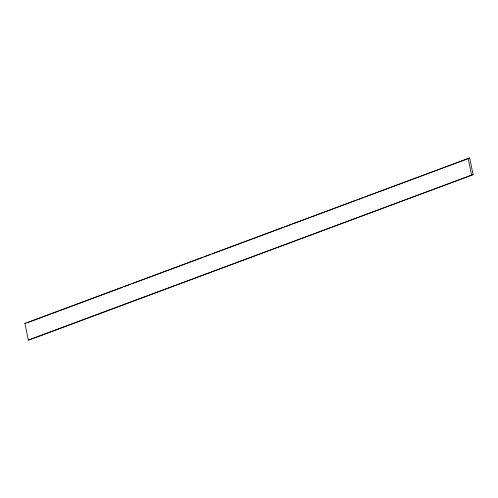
<?xml version="1.0" encoding="UTF-8"?>
<svg xmlns="http://www.w3.org/2000/svg" width="498" height="498" viewBox="0 0 498 498"><rect width="100%" height="100%" fill="white"/><g stroke="black" fill="none" stroke-linecap="round" stroke-linejoin="round"><path stroke-width="0.75" d="M24.9 323.395L469.689 157.978L473.1 174.605L29.868 339.742L28.311 340.022L24.9 323.395L25.933 323.208M27.185 322.841L42.492 317.139M43.949 316.597L50.51 314.151M51.966 313.609L58.527 311.163M59.984 310.621L122.682 287.265M124.139 286.717L130.7 284.277M132.157 283.729L202.873 257.385M204.329 256.844L210.891 254.397M212.347 253.856L283.063 227.511M284.52 226.964L291.081 224.523M292.538 223.982L355.236 200.619M356.693 200.078L363.254 197.631M364.71 197.09L435.426 170.746M436.883 170.204L443.444 167.758M444.901 167.216L469.689 157.978M28.311 340.022L473.1 174.605M468.132 158.258L471.55 174.885"/></g></svg>
